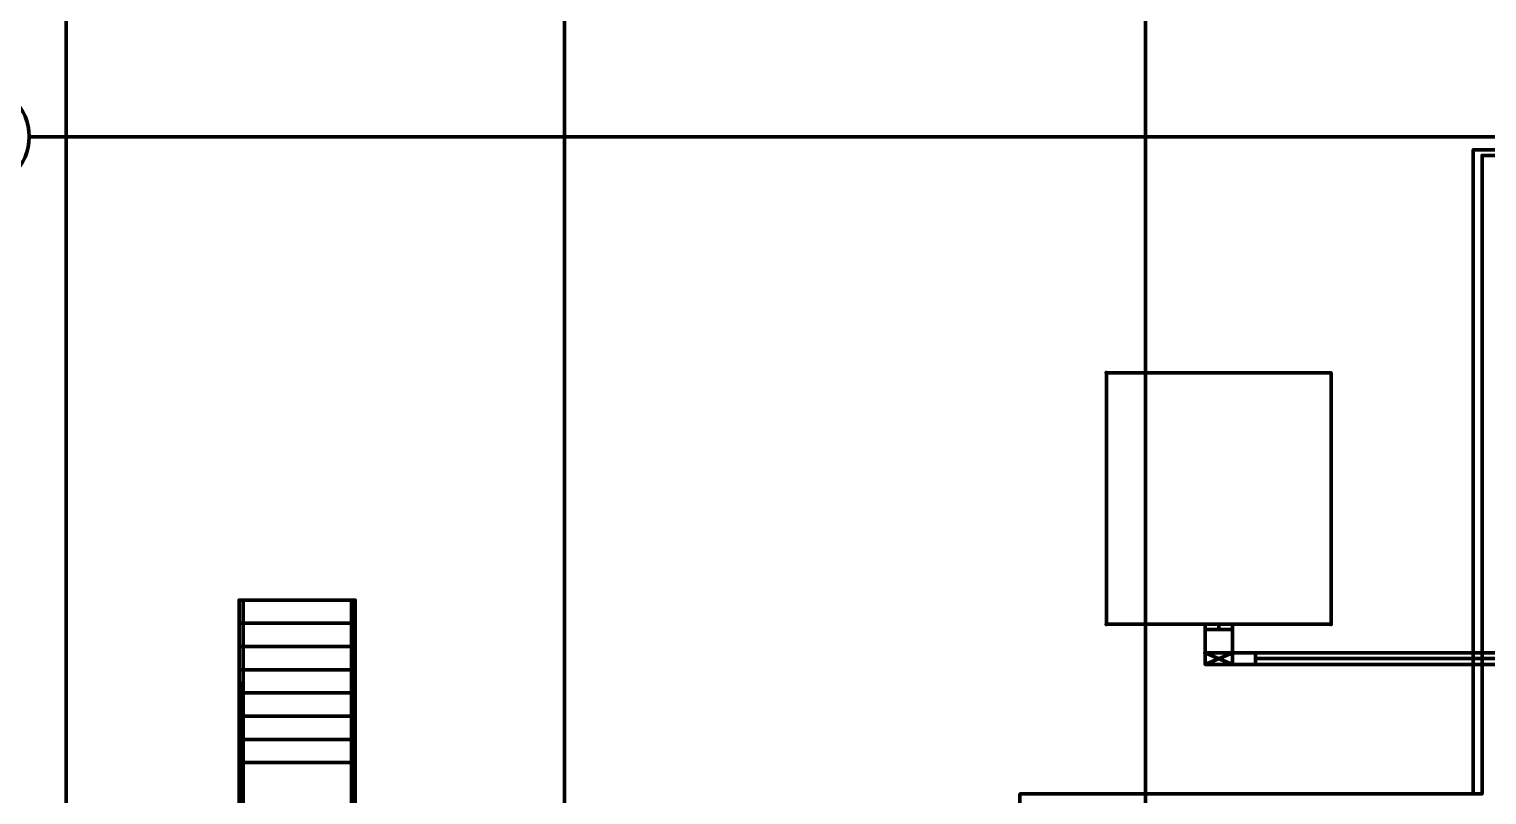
# Model space of a CAD drawing. Extents: x 0 to 1153, y 0 to 816.
# Drawn here: x 110.9 to 232.6, y 579.7 to 643.6 of the extents above; entities that cross this region are included whole.
import ezdxf

# ---------------------------------------------------------------- set-up
doc = ezdxf.new("R2010")
doc.units = 0
doc.header["$MEASUREMENT"] = 0
for name, color, linetype in [('Arch', 7, 'Continuous'), ('Electrical', 7, 'Continuous'), ('HVAC', 7, 'Continuous')]:
    doc.layers.add(name, color=color, linetype=linetype)

msp = doc.modelspace()

# ---------------------------------------------------------------- linework, layer by layer
at = {"layer": 'Arch', "color": 11, "linetype": 'Continuous', "lineweight": 211}
for p, q in [((155.57, 361.77), (155.57, 717.39)), ((204.08, 361.77), (204.08, 717.39)), ((917.99, 634.65), (110.87, 634.65))]:
    msp.add_line(p, q, dxfattribs=at)
at = {"layer": 'Arch', "color": 1, "linetype": 'Continuous', "lineweight": 211}
msp.add_lwpolyline([(917.11, 363.94), (917.11, 714.27), (113.97, 714.27), (113.97, 363.94)], close=True, dxfattribs=at)
at = {"layer": 'Arch', "color": 11, "linetype": 'Continuous', "lineweight": 211}
for points in [[(231.44, 579.74), (231.44, 632.09), (231.44, 633.57), (231.44, 579.74), (193.6, 579.74), (232.18, 579.74), (232.18, 633.09), (232.18, 579.74)], [(233.67, 633.09), (461.12, 633.09), (233.67, 633.09), (232.18, 633.09)], [(193.6, 577.48), (192.12, 577.48), (192.12, 572.65), (192.12, 577.48), (193.6, 577.48), (193.6, 572.65), (193.6, 577.51), (193.6, 579.74)]]:
    msp.add_lwpolyline(points, close=True, dxfattribs=at)
for points in [[(462.61, 633.57), (231.44, 633.57), (462.61, 633.57)], [(137.78, 572.65), (137.78, 582.36), (138.1, 582.36), (137.78, 582.36), (137.78, 595.94), (138.1, 595.94), (138.1, 582.36), (128.4, 582.36), (138.1, 582.36), (138.1, 572.65)], [(128.4, 572.65), (128.4, 582.36), (128.4, 595.94), (138.1, 595.94), (128.4, 595.94), (128.43, 582.36), (128.43, 572.65)], [(128.4, 572.65), (128.4, 582.36), (128.73, 582.36), (128.4, 582.36), (128.73, 582.36), (128.73, 595.94), (128.4, 595.94)], [(138.1, 595.94), (138.1, 582.36), (138.1, 572.65), (138.1, 582.36), (137.78, 582.36), (137.78, 572.65)], [(128.4, 594), (138.1, 594), (128.4, 594)], [(128.4, 592.06), (138.1, 592.06), (128.4, 592.06)], [(128.4, 590.12), (138.1, 590.12), (128.4, 590.12)], [(128.4, 588.18), (138.1, 588.18), (128.4, 588.18)], [(128.4, 586.24), (138.1, 586.24), (128.4, 586.24)], [(128.4, 584.3), (138.1, 584.3), (128.4, 584.3)], [(128.73, 572.65), (128.73, 582.36), (128.73, 572.65)]]:
    msp.add_lwpolyline(points, dxfattribs=at)
msp.add_circle((106.51, 634.66), 4.37, dxfattribs=at)
at = {"layer": 'Electrical', "color": 5, "linetype": 'Continuous', "lineweight": 211}
msp.add_lwpolyline([(200.82, 614.93), (200.82, 593.92), (219.57, 593.92), (219.57, 614.93), (200.82, 614.93), (200.82, 593.92), (219.57, 593.92), (219.57, 614.93)], close=True, dxfattribs=at)
for points in [[(200.82, 593.92), (200.82, 593.92), (200.82, 593.92)], [(219.57, 593.92), (219.57, 593.92), (219.57, 593.92)]]:
    msp.add_lwpolyline(points, dxfattribs=at)
for p in [(200.82, 614.93), (200.82, 593.92), (219.57, 593.92)]:
    msp.add_point(p, dxfattribs=at)
at = {"layer": 'HVAC', "color": 6, "linetype": 'Continuous', "lineweight": 211}
for p, q in [((210.2, 593.47), (210.2, 593.92)), ((213.26, 591.05), (238.39, 591.05))]:
    msp.add_line(p, q, dxfattribs=at)
for points in [[(209.06, 591.52), (211.33, 591.52), (211.33, 590.56), (209.06, 590.56), (211.33, 590.56), (211.33, 591.52), (209.06, 591.52), (209.06, 590.56), (209.06, 591.52), (209.06, 593.47), (211.33, 593.47), (209.06, 593.47), (209.06, 593.92), (211.33, 593.92), (209.06, 593.92), (209.06, 593.47), (211.33, 593.47), (211.33, 593.92), (211.33, 593.47), (211.33, 591.52)], [(209.06, 590.56), (209.06, 593.47), (211.33, 593.47), (211.33, 590.56)], [(238.39, 591.52), (213.26, 591.52), (213.26, 590.56), (213.26, 591.52), (209.06, 591.52), (211.33, 591.52), (211.33, 591.52), (211.33, 590.56), (209.06, 590.56), (209.06, 591.52), (211.33, 591.52), (211.33, 590.56), (213.26, 590.56), (238.39, 590.56), (213.26, 590.56), (209.06, 590.56), (211.33, 590.56), (209.06, 591.52), (209.06, 590.56), (211.33, 591.52), (213.26, 591.52), (213.26, 590.56), (213.26, 591.52), (238.39, 591.52)]]:
    msp.add_lwpolyline(points, dxfattribs=at)
for p in [(209.06, 591.52), (211.33, 591.52)]:
    msp.add_point(p, dxfattribs=at)

doc.saveas('drawing.dxf')
